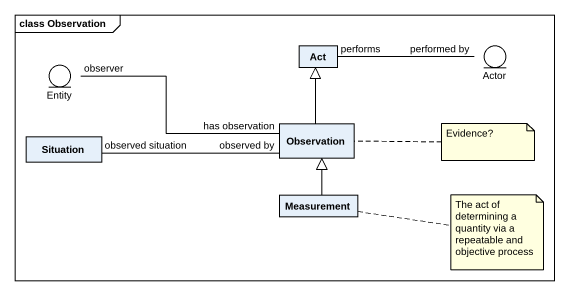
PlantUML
@startuml
mainframe class Observation
allowmixing
hide circle
hide empty members
entity "Entity" as Entity_
class Act
entity "Actor" as Actor_
class Observation
class Situation
class Measurement
Actor_ "performed by" -left- "performs" Act
Observation "has observation" -left- "observer" Entity_
Observation -up-|> Act
Observation "observed by" -left- "observed situation" Situation
Measurement -up-|> Observation
note right of Observation : Evidence?
note right of Measurement : The act of determining a quantity via a repeatable and objective process
@enduml
